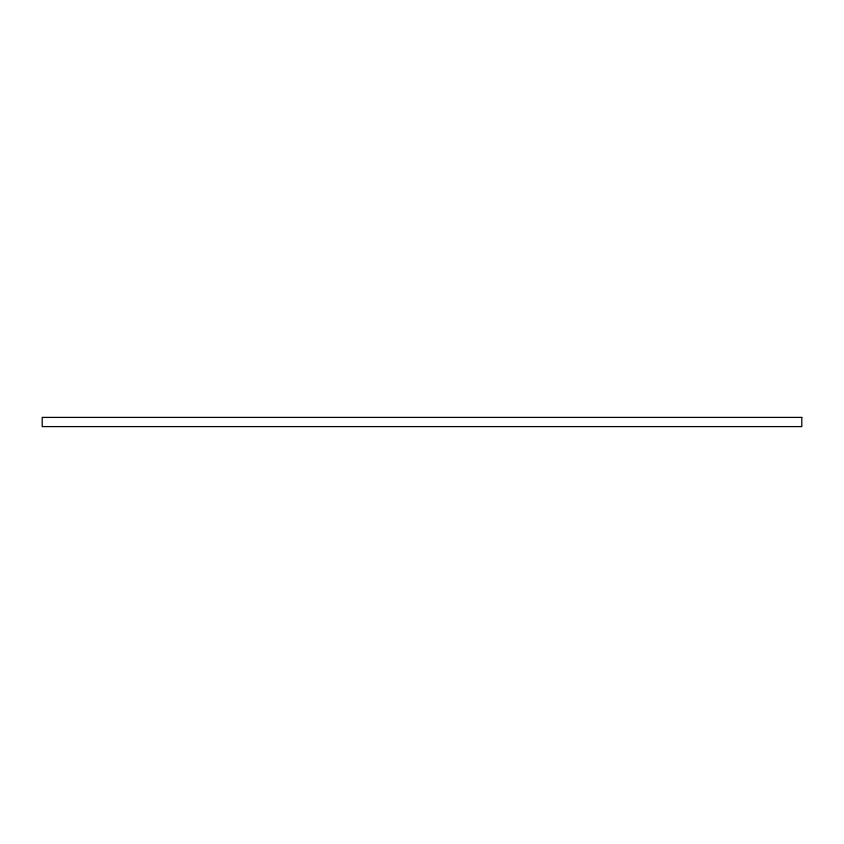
<?xml version="1.0" encoding="UTF-8"?>
<svg xmlns="http://www.w3.org/2000/svg" width="844" height="844" viewBox="0 0 844 844"><rect width="100%" height="100%" fill="white"/><g stroke="black" fill="none" stroke-linecap="round" stroke-linejoin="round"><path stroke-width="1.27" d="M801.8 417.4L42.2 417.4L42.2 426.6L801.8 426.6L801.8 417.4"/></g></svg>
